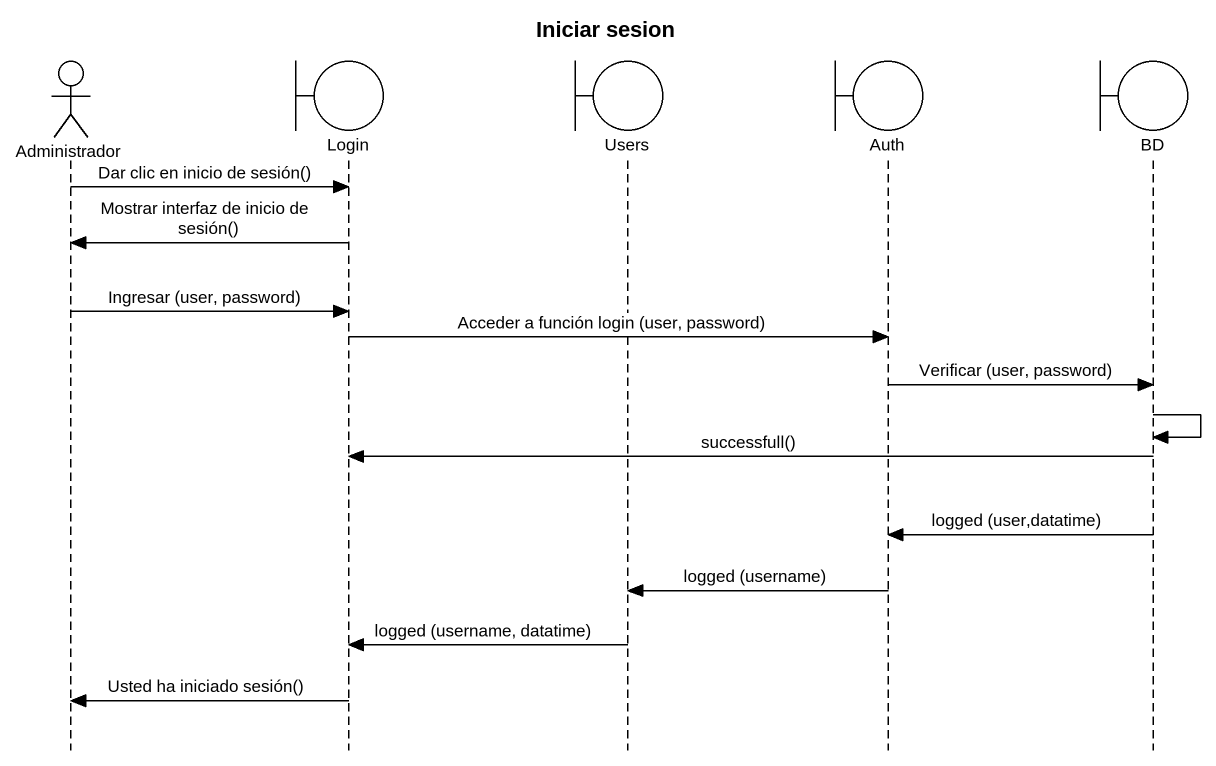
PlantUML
@startuml
title Iniciar sesion
hide footbox
actor Administrador
boundary Login
boundary Users
boundary Auth
boundary BD

Administrador -> Login : Dar clic en inicio de sesión()
Login -> Administrador : Mostrar interfaz de inicio de sesión()
Administrador -> Login : Ingresar (user, password)
Login -> Auth : Acceder a función login (user, password)
Auth -> BD : Verificar (user, password)
BD -> BD
BD -> Login : successfull()
BD -> Auth : logged (user,datatime)
Auth -> Users : logged (username)
Users -> Login : logged (username, datatime)
Login -> Administrador : Usted ha iniciado sesión()
@enduml
